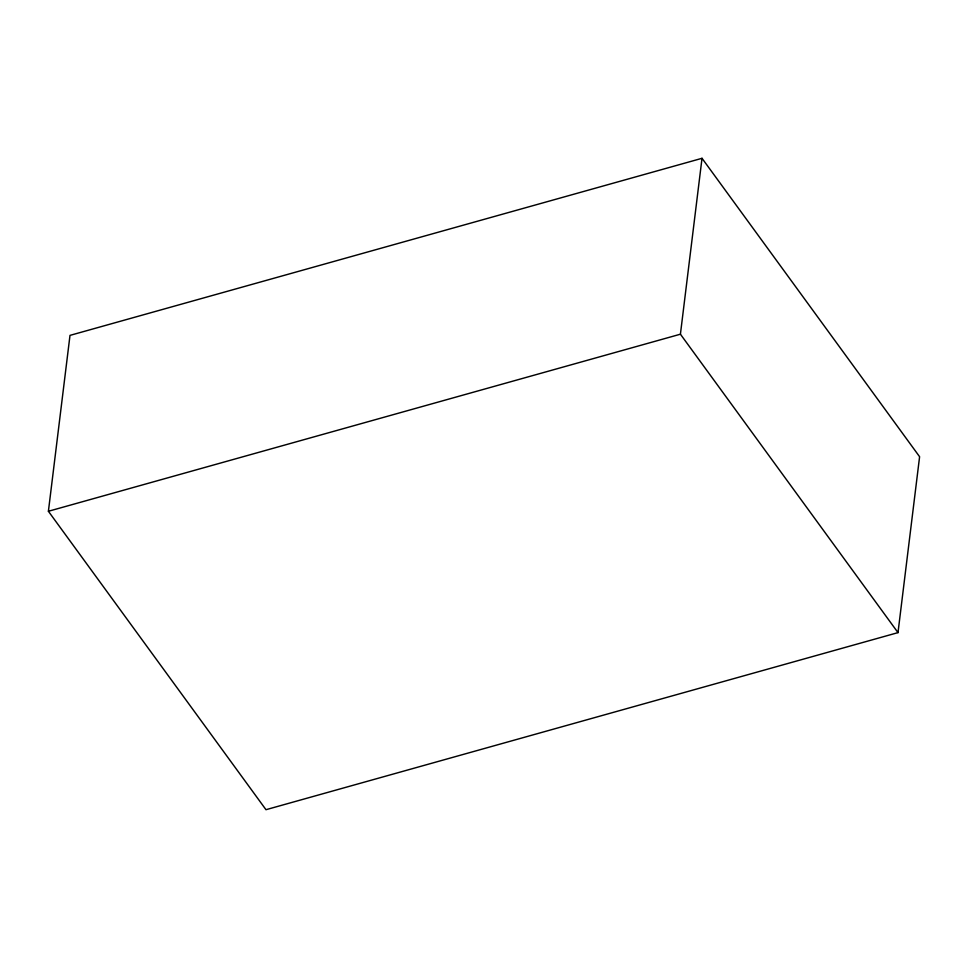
<?xml version="1.0" encoding="UTF-8"?>
<svg xmlns="http://www.w3.org/2000/svg" width="968" height="968" viewBox="0 0 968 968"><rect width="100%" height="100%" fill="white"/><g stroke="black" fill="none" stroke-linecap="round" stroke-linejoin="round"><path stroke-width="1.45" d="M48.4 511.273L69.998 335.376L702.018 158.304L919.6 456.727L898.001 632.624L265.982 809.696L48.4 511.273L680.419 334.202L702.018 158.304M680.419 334.202L898.001 632.624"/></g></svg>
